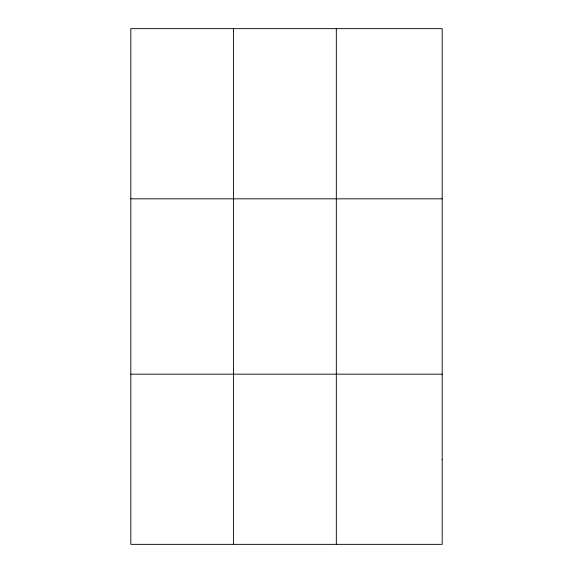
<?xml version="1.0" encoding="UTF-8"?>
<svg xmlns="http://www.w3.org/2000/svg" width="573" height="573" viewBox="0 0 573 573"><rect width="100%" height="100%" fill="white"/><g stroke="black" fill="none" stroke-linecap="round" stroke-linejoin="round"><path stroke-width="0.86" d="M233.569 28.65L233.569 544.35M336.322 28.65L336.322 544.35M130.816 198.831L442.184 198.831M130.816 374.169L442.184 374.169M442.184 459.26L442.184 544.35L130.816 544.35L130.816 28.65L442.184 28.65L442.184 459.26"/></g></svg>
